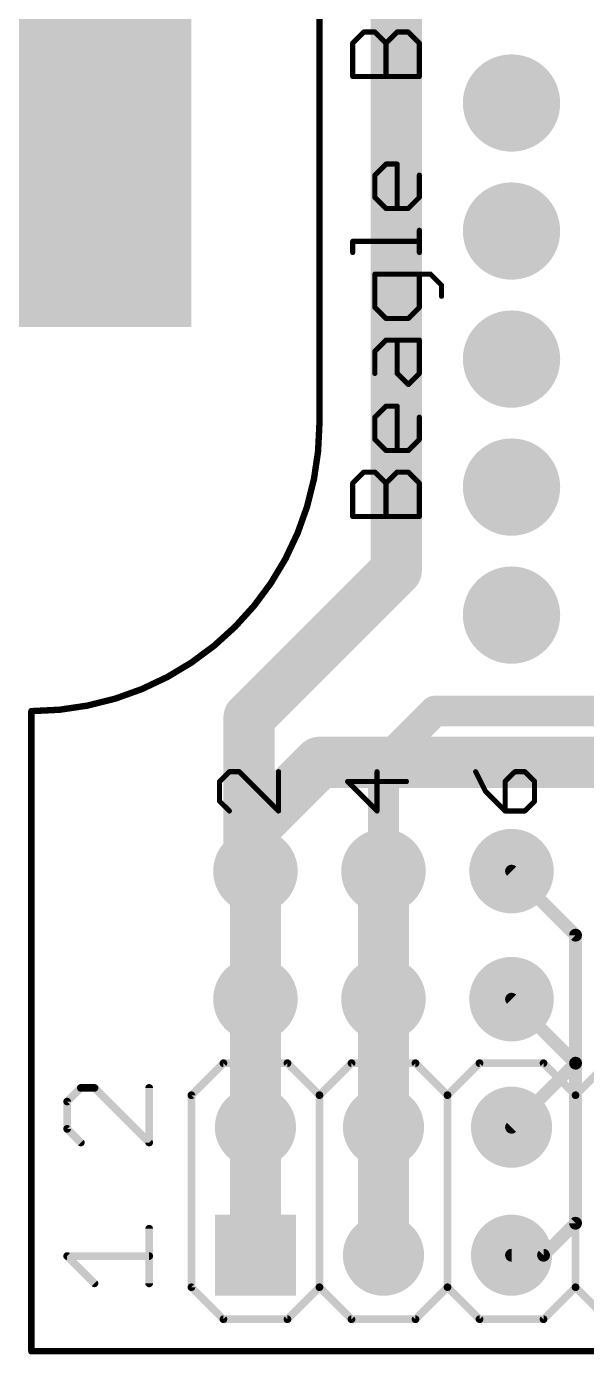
# Model space of a CAD drawing. Extents: x 0 to 86.4, y -0.1 to 54.7.
# Drawn here: x 14.51 to 25.62, y -0.06 to 26.28 of the extents above; entities that cross this region are included whole.
import ezdxf

# ---------------------------------------------------------------- set-up
doc = ezdxf.new("R2010")
doc.units = 0
for name, color, linetype in [('1', 12, 'CONTINUOUS'), ('16', 132, 'CONTINUOUS'), ('17', 110, 'CONTINUOUS'), ('20', 53, 'CONTINUOUS'), ('21', 40, 'CONTINUOUS'), ('39', 12, 'CONTINUOUS')]:
    doc.layers.add(name, color=color, linetype=linetype)

# ---------------------------------------------------------------- blocks, each defined once
blk = doc.blocks.new('ROUNDP')
at = {"const_width": 0.5}
blk.add_lwpolyline([(0, -0.25, 1), (0, 0.25, 1), (0, -0.25)], format="xyb", dxfattribs=at)
blk = doc.blocks.new('RECT')
blk.add_solid([(-0.5, -0.5), (0.5, -0.5), (-0.5, 0.5), (0.5, 0.5)])
blk = doc.blocks.new('SQUAREP')
blk.add_solid([(-0.5, -0.5), (0.5, -0.5), (-0.5, 0.5), (0.5, 0.5)])

msp = doc.modelspace()

# ---------------------------------------------------------------- linework, layer by layer
at = {"layer": '1'}
for points, const_width in [([(19.05, 10.414), (20.32, 11.684)], 1.016), ([(20.32, 11.684), (63.754, 11.684)], 1.016), ([(19.05, 9.525), (19.05, 10.414)], 1.016), ([(19.05, 6.985), (19.05, 9.525)], 1.016), ([(21.59, 6.985), (21.59, 9.525)], 1.016), ([(19.05, 4.445), (19.05, 6.985)], 1.016), ([(21.59, 4.445), (21.59, 6.985)], 1.016), ([(25.4, 5.715), (24.13, 6.985)], 0.254), ([(25.4, 2.54), (25.4, 5.715)], 0.254), ([(19.05, 1.905), (19.05, 4.445)], 1.016), ([(21.59, 1.905), (21.59, 4.445)], 1.016), ([(24.765, 1.905), (25.4, 2.54)], 0.254), ([(24.13, 1.905), (24.765, 1.905)], 0.254)]:
    msp.add_lwpolyline(points, dxfattribs=dict(at, const_width=const_width))
for points, const_width in [([(20.32, 11.938, 1), (20.32, 11.43)], 0.508), ([(20.4996, 11.5044, 1), (20.1404, 11.8636)], 0.508), ([(19.304, 10.414, 1), (18.796, 10.414)], 0.508), ([(18.8704, 10.5936, 1), (19.2296, 10.2344)], 0.508), ([(19.304, 9.525, 1), (18.796, 9.525)], 0.508), ([(21.844, 9.525, 1), (21.336, 9.525)], 0.508), ([(18.796, 9.525, 1), (19.304, 9.525)], 0.508), ([(19.304, 6.985, 1), (18.796, 6.985)], 0.508), ([(21.844, 6.985, 1), (21.336, 6.985)], 0.508), ([(18.796, 6.985, 1), (19.304, 6.985)], 0.508), ([(21.336, 6.985, 1), (21.844, 6.985)], 0.508), ([(24.1749, 7.0299, 1), (24.0851, 6.9401)], 0.127), ([(25.4635, 5.715, 1), (25.3365, 5.715)], 0.127), ([(25.3551, 5.6701, 1), (25.4449, 5.7599)], 0.127), ([(19.304, 4.445, 1), (18.796, 4.445)], 0.508), ([(21.844, 4.445, 1), (21.336, 4.445)], 0.508), ([(18.796, 4.445, 1), (19.304, 4.445)], 0.508), ([(21.336, 4.445, 1), (21.844, 4.445)], 0.508), ([(25.4449, 2.4951, 1), (25.3551, 2.5849)], 0.127), ([(25.3365, 2.54, 1), (25.4635, 2.54)], 0.127), ([(18.796, 1.905, 1), (19.304, 1.905)], 0.508), ([(21.336, 1.905, 1), (21.844, 1.905)], 0.508), ([(24.13, 1.9685, 1), (24.13, 1.8415)], 0.127), ([(24.7201, 1.9499, 1), (24.8099, 1.8601)], 0.127), ([(24.765, 1.8415, 1), (24.765, 1.9685)], 0.127)]:
    msp.add_lwpolyline(points, format="xyb", dxfattribs=dict(at, const_width=const_width))
at = {"layer": '16'}
for points, const_width in [([(21.844, 15.494), (21.844, 39.624)], 1.016), ([(18.923, 12.573), (21.844, 15.494)], 1.016), ([(18.923, 9.652), (18.923, 12.573)], 1.016), ([(21.59, 11.684), (22.606, 12.7)], 0.6096), ([(22.606, 12.7), (62.992, 12.7)], 0.6096), ([(21.59, 9.525), (21.59, 11.684)], 0.6096), ([(19.05, 9.525), (18.923, 9.652)], 1.016), ([(25.4, 8.255), (24.13, 9.525)], 0.254), ([(25.4, 5.715), (25.4, 8.255)], 0.254), ([(24.13, 4.445), (25.4, 5.715)], 0.254)]:
    msp.add_lwpolyline(points, dxfattribs=dict(at, const_width=const_width))
for points, const_width in [([(22.0236, 15.3144, 1), (21.6644, 15.6736)], 0.508), ([(21.59, 15.494, 1), (22.098, 15.494)], 0.508), ([(19.177, 12.573, 1), (18.669, 12.573)], 0.508), ([(18.7434, 12.7526, 1), (19.1026, 12.3934)], 0.508), ([(22.606, 12.8524, 1), (22.606, 12.5476)], 0.3048), ([(22.7138, 12.5922, 1), (22.4982, 12.8078)], 0.3048), ([(21.4822, 11.7918, 1), (21.6978, 11.5762)], 0.3048), ([(21.7424, 11.684, 1), (21.4376, 11.684)], 0.3048), ([(19.1026, 9.8316, 1), (18.7434, 9.4724)], 0.508), ([(18.669, 9.652, 1), (19.177, 9.652)], 0.508), ([(18.8704, 9.3454, 1), (19.2296, 9.7046)], 0.508), ([(21.4376, 9.525, 1), (21.7424, 9.525)], 0.3048), ([(24.1749, 9.5699, 1), (24.0851, 9.4801)], 0.127), ([(25.4635, 8.255, 1), (25.3365, 8.255)], 0.127), ([(25.3551, 8.2101, 1), (25.4449, 8.2999)], 0.127), ([(25.4449, 5.6701, 1), (25.3551, 5.7599)], 0.127), ([(25.3365, 5.715, 1), (25.4635, 5.715)], 0.127), ([(24.0851, 4.4899, 1), (24.1749, 4.4001)], 0.127)]:
    msp.add_lwpolyline(points, format="xyb", dxfattribs=dict(at, const_width=const_width))
at = {"layer": '20', "const_width": 0.127}
for points in [[(20.32, 36.195), (20.32, 18.415)], [(14.605, 12.7), (14.605, 0)], [(73.66, 0), (14.605, 0)]]:
    msp.add_lwpolyline(points, dxfattribs=at)
at = {"layer": '20'}
for points, const_width in [([(14.605, 12.7, 0.4142), (20.32, 18.415)], 0.127), ([(20.3517, 18.415, 1), (20.2883, 18.415)], 0.0635), ([(20.2883, 18.415, 1), (20.3517, 18.415)], 0.0635), ([(14.6368, 12.7, 1), (14.5732, 12.7)], 0.0635), ([(14.605, 12.7318, 1), (14.605, 12.6683)], 0.0635), ([(14.605, 0.0318, 1), (14.605, -0.0318)], 0.0635), ([(14.5732, 0, 1), (14.6368, 0)], 0.0635)]:
    msp.add_lwpolyline(points, format="xyb", dxfattribs=dict(at, const_width=const_width))
at = {"layer": '21'}
for points, const_width in [([(20.9793, 25.9533), (21.1996, 26.1736)], 0.1016), ([(21.1996, 26.1736), (21.4199, 26.1736)], 0.1016), ([(21.4199, 26.1736), (21.6402, 25.9533)], 0.1016), ([(21.6402, 25.9533), (21.8606, 26.1736)], 0.1016), ([(21.8606, 26.1736), (22.0809, 26.1736)], 0.1016), ([(22.0809, 26.1736), (22.3012, 25.9533)], 0.1016), ([(20.9793, 25.2923), (20.9793, 25.9533)], 0.1016), ([(21.6402, 25.2923), (21.6402, 25.9533)], 0.1016), ([(22.3012, 25.9533), (22.3012, 25.2923)], 0.1016), ([(22.3012, 25.2923), (20.9793, 25.2923)], 0.1016), ([(21.4199, 23.3338), (21.6402, 23.5541)], 0.1016), ([(21.6402, 23.5541), (21.8606, 23.5541)], 0.1016), ([(21.8606, 23.5541), (21.8606, 22.6729)], 0.1016), ([(21.4199, 22.8932), (21.4199, 23.3338)], 0.1016), ([(22.3012, 23.3338), (22.3012, 22.8932)], 0.1016), ([(21.6402, 22.6729), (21.4199, 22.8932)], 0.1016), ([(22.3012, 22.8932), (22.0809, 22.6729)], 0.1016), ([(22.0809, 22.6729), (21.6402, 22.6729)], 0.1016), ([(22.3012, 21.7997), (22.3012, 22.2403)], 0.1016), ([(20.9793, 21.7997), (20.9793, 22.02)], 0.1016), ([(20.9793, 22.02), (22.3012, 22.02)], 0.1016), ([(22.5215, 21.3713), (21.4199, 21.3713)], 0.1016), ([(21.4199, 21.3713), (21.4199, 20.7103)], 0.1016), ([(22.3012, 20.7103), (22.3012, 21.3713)], 0.1016), ([(22.7418, 21.1509), (22.5215, 21.3713)], 0.1016), ([(22.7418, 20.9306), (22.7418, 21.1509)], 0.1016), ([(21.4199, 20.7103), (21.6402, 20.49)], 0.1016), ([(22.0809, 20.49), (22.3012, 20.7103)], 0.1016), ([(21.6402, 20.49), (22.0809, 20.49)], 0.1016), ([(21.4199, 19.8412), (21.6402, 20.0615)], 0.1016), ([(21.6402, 20.0615), (22.3012, 20.0615)], 0.1016), ([(21.8606, 19.4006), (21.8606, 20.0615)], 0.1016), ([(22.3012, 20.0615), (22.3012, 19.4006)], 0.1016), ([(21.4199, 19.4006), (21.4199, 19.8412)], 0.1016), ([(22.0809, 19.1803), (21.8606, 19.4006)], 0.1016), ([(22.3012, 19.4006), (22.0809, 19.1803)], 0.1016), ([(21.4199, 18.5315), (21.6402, 18.7518)], 0.1016), ([(21.6402, 18.7518), (21.8606, 18.7518)], 0.1016), ([(21.8606, 18.7518), (21.8606, 17.8705)], 0.1016), ([(21.4199, 18.0908), (21.4199, 18.5315)], 0.1016), ([(22.3012, 18.5315), (22.3012, 18.0908)], 0.1016), ([(21.6402, 17.8705), (21.4199, 18.0908)], 0.1016), ([(22.0809, 17.8705), (21.6402, 17.8705)], 0.1016), ([(22.3012, 18.0908), (22.0809, 17.8705)], 0.1016), ([(20.9793, 17.2218), (21.1996, 17.4421)], 0.1016), ([(21.1996, 17.4421), (21.4199, 17.4421)], 0.1016), ([(21.4199, 17.4421), (21.6402, 17.2218)], 0.1016), ([(21.6402, 17.2218), (21.8606, 17.4421)], 0.1016), ([(21.8606, 17.4421), (22.0809, 17.4421)], 0.1016), ([(22.0809, 17.4421), (22.3012, 17.2218)], 0.1016), ([(20.9793, 16.5608), (20.9793, 17.2218)], 0.1016), ([(21.6402, 16.5608), (21.6402, 17.2218)], 0.1016), ([(22.3012, 17.2218), (22.3012, 16.5608)], 0.1016), ([(22.3012, 16.5608), (20.9793, 16.5608)], 0.1016), ([(18.5327, 11.4984), (18.3378, 11.3035)], 0.1016), ([(18.3378, 11.3035), (18.3378, 10.9137)], 0.1016), ([(18.7276, 11.4984), (18.5327, 11.4984)], 0.1016), ([(19.5072, 10.7188), (18.7276, 11.4984)], 0.1016), ([(19.5072, 11.4984), (19.5072, 10.7188)], 0.1016), ([(22.0472, 11.3035), (20.8778, 11.3035)], 0.1016), ([(20.8778, 11.3035), (21.4625, 10.7188)], 0.1016), ([(21.4625, 10.7188), (21.4625, 11.4984)], 0.1016), ([(23.4178, 11.4984), (23.6127, 11.1086)], 0.1016), ([(24.1974, 11.4984), (24.0025, 11.3035)], 0.1016), ([(24.0025, 11.3035), (24.0025, 10.7188)], 0.1016), ([(24.3923, 11.4984), (24.1974, 11.4984)], 0.1016), ([(24.5872, 11.3035), (24.3923, 11.4984)], 0.1016), ([(24.5872, 10.9137), (24.5872, 11.3035)], 0.1016), ([(23.6127, 11.1086), (24.0025, 10.7188)], 0.1016), ([(18.3378, 10.9137), (18.5327, 10.7188)], 0.1016), ([(24.3923, 10.7188), (24.5872, 10.9137)], 0.1016), ([(24.0025, 10.7188), (24.3923, 10.7188)], 0.1016), ([(17.78, 5.08), (18.415, 5.715)], 0.1524), ([(18.415, 5.715), (19.685, 5.715)], 0.1524), ([(19.685, 5.715), (20.32, 5.08)], 0.1524), ([(20.32, 5.08), (20.955, 5.715)], 0.1524), ([(20.955, 5.715), (22.225, 5.715)], 0.1524), ([(22.225, 5.715), (22.86, 5.08)], 0.1524), ([(22.86, 5.08), (23.495, 5.715)], 0.1524), ([(23.495, 5.715), (24.765, 5.715)], 0.1524), ([(24.765, 5.715), (25.4, 5.08)], 0.1524), ([(25.4, 5.08), (26.035, 5.715)], 0.1524), ([(15.586, 5.2249), (15.3148, 4.9537)], 0.1524), ([(15.8571, 5.2249), (15.586, 5.2249)], 0.1524), ([(16.9418, 4.1402), (15.8571, 5.2249)], 0.1524), ([(16.9418, 5.2249), (16.9418, 4.1402)], 0.1524), ([(15.3148, 4.9537), (15.3148, 4.4114)], 0.1524), ([(17.78, 1.27), (17.78, 5.08)], 0.1524), ([(20.32, 5.08), (20.32, 1.27)], 0.1524), ([(22.86, 5.08), (22.86, 1.27)], 0.1524), ([(25.4, 5.08), (25.4, 1.27)], 0.1524), ([(15.3148, 4.4114), (15.586, 4.1402)], 0.1524), ([(16.9418, 1.3462), (16.9418, 2.4309)], 0.1524), ([(15.8571, 1.3462), (15.3148, 1.8885)], 0.1524), ([(15.3148, 1.8885), (16.9418, 1.8885)], 0.1524), ([(17.78, 1.27), (18.415, 0.635)], 0.1524), ([(19.685, 0.635), (20.32, 1.27)], 0.1524), ([(20.32, 1.27), (20.955, 0.635)], 0.1524), ([(22.225, 0.635), (22.86, 1.27)], 0.1524), ([(22.86, 1.27), (23.495, 0.635)], 0.1524), ([(24.765, 0.635), (25.4, 1.27)], 0.1524), ([(25.4, 1.27), (26.035, 0.635)], 0.1524), ([(18.415, 0.635), (19.685, 0.635)], 0.1524), ([(20.955, 0.635), (22.225, 0.635)], 0.1524), ([(23.495, 0.635), (24.765, 0.635)], 0.1524)]:
    msp.add_lwpolyline(points, dxfattribs=dict(at, const_width=const_width))
for points, const_width in [([(21.1996, 26.199, 1), (21.1996, 26.1482)], 0.0508), ([(21.2176, 26.1556, 1), (21.1816, 26.1915)], 0.0508), ([(21.4379, 26.1915, 1), (21.402, 26.1556)], 0.0508), ([(21.4199, 26.1482, 1), (21.4199, 26.199)], 0.0508), ([(21.8606, 26.199, 1), (21.8606, 26.1482)], 0.0508), ([(21.8785, 26.1556, 1), (21.8426, 26.1915)], 0.0508), ([(22.0988, 26.1915, 1), (22.0629, 26.1556)], 0.0508), ([(22.0809, 26.1482, 1), (22.0809, 26.199)], 0.0508), ([(21.0047, 25.9533, 1), (20.9539, 25.9533)], 0.0508), ([(20.9613, 25.9712, 1), (20.9972, 25.9353)], 0.0508), ([(21.6656, 25.9533, 1), (21.6148, 25.9533)], 0.0508), ([(21.6223, 25.9712, 1), (21.6582, 25.9353)], 0.0508), ([(21.6223, 25.9353, 1), (21.6582, 25.9712)], 0.0508), ([(22.3266, 25.9533, 1), (22.2758, 25.9533)], 0.0508), ([(22.2832, 25.9353, 1), (22.3192, 25.9712)], 0.0508), ([(20.9793, 25.3177, 1), (20.9793, 25.2669)], 0.0508), ([(20.9539, 25.2923, 1), (21.0047, 25.2923)], 0.0508), ([(21.6148, 25.2923, 1), (21.6656, 25.2923)], 0.0508), ([(22.2758, 25.2923, 1), (22.3266, 25.2923)], 0.0508), ([(22.3012, 25.2669, 1), (22.3012, 25.3177)], 0.0508), ([(21.6402, 23.5795, 1), (21.6402, 23.5287)], 0.0508), ([(21.6582, 23.5362, 1), (21.6223, 23.5721)], 0.0508), ([(21.886, 23.5541, 1), (21.8352, 23.5541)], 0.0508), ([(21.8606, 23.5287, 1), (21.8606, 23.5795)], 0.0508), ([(21.4453, 23.3338, 1), (21.3945, 23.3338)], 0.0508), ([(21.402, 23.3518, 1), (21.4379, 23.3159)], 0.0508), ([(22.3266, 23.3338, 1), (22.2758, 23.3338)], 0.0508), ([(21.4379, 22.9111, 1), (21.402, 22.8752)], 0.0508), ([(22.3192, 22.8752, 1), (22.2832, 22.9111)], 0.0508), ([(21.3945, 22.8932, 1), (21.4453, 22.8932)], 0.0508), ([(21.6402, 22.6983, 1), (21.6402, 22.6474)], 0.0508), ([(21.6223, 22.6549, 1), (21.6582, 22.6908)], 0.0508), ([(21.8352, 22.6729, 1), (21.886, 22.6729)], 0.0508), ([(22.0629, 22.6908, 1), (22.0988, 22.6549)], 0.0508), ([(22.0809, 22.6474, 1), (22.0809, 22.6983)], 0.0508), ([(22.2758, 22.8932, 1), (22.3266, 22.8932)], 0.0508), ([(22.3266, 22.2403, 1), (22.2758, 22.2403)], 0.0508), ([(21.0047, 22.02, 1), (20.9539, 22.02)], 0.0508), ([(20.9793, 22.0454, 1), (20.9793, 21.9946)], 0.0508), ([(22.3012, 21.9946, 1), (22.3012, 22.0454)], 0.0508), ([(20.9539, 21.7997, 1), (21.0047, 21.7997)], 0.0508), ([(22.2758, 21.7997, 1), (22.3266, 21.7997)], 0.0508), ([(21.4199, 21.3967, 1), (21.4199, 21.3459)], 0.0508), ([(21.4453, 21.3713, 1), (21.3945, 21.3713)], 0.0508), ([(22.3266, 21.3713, 1), (22.2758, 21.3713)], 0.0508), ([(22.5395, 21.3892, 1), (22.5036, 21.3533)], 0.0508), ([(22.5215, 21.3459, 1), (22.5215, 21.3967)], 0.0508), ([(22.7672, 21.1509, 1), (22.7164, 21.1509)], 0.0508), ([(22.7239, 21.133, 1), (22.7598, 21.1689)], 0.0508), ([(22.7164, 20.9306, 1), (22.7672, 20.9306)], 0.0508), ([(21.4379, 20.7283, 1), (21.402, 20.6923)], 0.0508), ([(21.3945, 20.7103, 1), (21.4453, 20.7103)], 0.0508), ([(22.2758, 20.7103, 1), (22.3266, 20.7103)], 0.0508), ([(22.3192, 20.6923, 1), (22.2832, 20.7283)], 0.0508), ([(21.6402, 20.5154, 1), (21.6402, 20.4646)], 0.0508), ([(21.6223, 20.472, 1), (21.6582, 20.5079)], 0.0508), ([(22.0629, 20.5079, 1), (22.0988, 20.472)], 0.0508), ([(22.0809, 20.4646, 1), (22.0809, 20.5154)], 0.0508), ([(21.6402, 20.0869, 1), (21.6402, 20.0361)], 0.0508), ([(21.6582, 20.0436, 1), (21.6223, 20.0795)], 0.0508), ([(21.886, 20.0615, 1), (21.8352, 20.0615)], 0.0508), ([(22.3266, 20.0615, 1), (22.2758, 20.0615)], 0.0508), ([(22.3012, 20.0361, 1), (22.3012, 20.0869)], 0.0508), ([(21.4453, 19.8412, 1), (21.3945, 19.8412)], 0.0508), ([(21.402, 19.8592, 1), (21.4379, 19.8233)], 0.0508), ([(21.3945, 19.4006, 1), (21.4453, 19.4006)], 0.0508), ([(21.8785, 19.4185, 1), (21.8426, 19.3826)], 0.0508), ([(21.8352, 19.4006, 1), (21.886, 19.4006)], 0.0508), ([(22.2758, 19.4006, 1), (22.3266, 19.4006)], 0.0508), ([(22.3192, 19.3826, 1), (22.2832, 19.4185)], 0.0508), ([(22.0629, 19.1982, 1), (22.0988, 19.1623)], 0.0508), ([(22.0629, 19.1623, 1), (22.0988, 19.1982)], 0.0508), ([(21.6402, 18.7772, 1), (21.6402, 18.7264)], 0.0508), ([(21.6582, 18.7338, 1), (21.6223, 18.7698)], 0.0508), ([(21.886, 18.7518, 1), (21.8352, 18.7518)], 0.0508), ([(21.8606, 18.7264, 1), (21.8606, 18.7772)], 0.0508), ([(21.4453, 18.5315, 1), (21.3945, 18.5315)], 0.0508), ([(21.402, 18.5494, 1), (21.4379, 18.5135)], 0.0508), ([(22.3266, 18.5315, 1), (22.2758, 18.5315)], 0.0508), ([(21.3945, 18.0908, 1), (21.4453, 18.0908)], 0.0508), ([(21.4379, 18.1088, 1), (21.402, 18.0729)], 0.0508), ([(21.6402, 17.8959, 1), (21.6402, 17.8451)], 0.0508), ([(22.0809, 17.8451, 1), (22.0809, 17.8959)], 0.0508), ([(22.2758, 18.0908, 1), (22.3266, 18.0908)], 0.0508), ([(22.3192, 18.0729, 1), (22.2832, 18.1088)], 0.0508), ([(21.6223, 17.8526, 1), (21.6582, 17.8885)], 0.0508), ([(21.8352, 17.8705, 1), (21.886, 17.8705)], 0.0508), ([(22.0629, 17.8885, 1), (22.0988, 17.8526)], 0.0508), ([(21.1996, 17.4675, 1), (21.1996, 17.4167)], 0.0508), ([(21.2176, 17.4241, 1), (21.1816, 17.46)], 0.0508), ([(21.4379, 17.46, 1), (21.402, 17.4241)], 0.0508), ([(21.4199, 17.4167, 1), (21.4199, 17.4675)], 0.0508), ([(21.8606, 17.4675, 1), (21.8606, 17.4167)], 0.0508), ([(21.8785, 17.4241, 1), (21.8426, 17.46)], 0.0508), ([(22.0988, 17.46, 1), (22.0629, 17.4241)], 0.0508), ([(22.0809, 17.4167, 1), (22.0809, 17.4675)], 0.0508), ([(21.0047, 17.2218, 1), (20.9539, 17.2218)], 0.0508), ([(20.9613, 17.2397, 1), (20.9972, 17.2038)], 0.0508), ([(21.6656, 17.2218, 1), (21.6148, 17.2218)], 0.0508), ([(21.6223, 17.2397, 1), (21.6582, 17.2038)], 0.0508), ([(21.6223, 17.2038, 1), (21.6582, 17.2397)], 0.0508), ([(22.3266, 17.2218, 1), (22.2758, 17.2218)], 0.0508), ([(22.2832, 17.2038, 1), (22.3192, 17.2397)], 0.0508), ([(20.9793, 16.5862, 1), (20.9793, 16.5354)], 0.0508), ([(22.3012, 16.5354, 1), (22.3012, 16.5862)], 0.0508), ([(20.9539, 16.5608, 1), (21.0047, 16.5608)], 0.0508), ([(21.6148, 16.5608, 1), (21.6656, 16.5608)], 0.0508), ([(22.2758, 16.5608, 1), (22.3266, 16.5608)], 0.0508), ([(18.3198, 11.3215, 1), (18.3558, 11.2855)], 0.0508), ([(18.3632, 11.3035, 1), (18.3124, 11.3035)], 0.0508), ([(18.5327, 11.5238, 1), (18.5327, 11.473)], 0.0508), ([(18.5507, 11.4804, 1), (18.5147, 11.5164)], 0.0508), ([(18.7456, 11.5164, 1), (18.7096, 11.4804)], 0.0508), ([(18.7276, 11.473, 1), (18.7276, 11.5238)], 0.0508), ([(19.5326, 11.4984, 1), (19.4818, 11.4984)], 0.0508), ([(20.8958, 11.3215, 1), (20.8598, 11.2855)], 0.0508), ([(20.8778, 11.3289, 1), (20.8778, 11.2781)], 0.0508), ([(21.4879, 11.4984, 1), (21.4371, 11.4984)], 0.0508), ([(22.0472, 11.2781, 1), (22.0472, 11.3289)], 0.0508), ([(23.4405, 11.5098, 1), (23.3951, 11.487)], 0.0508), ([(23.9845, 11.3215, 1), (24.0205, 11.2855)], 0.0508), ([(24.0279, 11.3035, 1), (23.9771, 11.3035)], 0.0508), ([(24.1974, 11.5238, 1), (24.1974, 11.473)], 0.0508), ([(24.2154, 11.4804, 1), (24.1794, 11.5164)], 0.0508), ([(24.4103, 11.5164, 1), (24.3743, 11.4804)], 0.0508), ([(24.3923, 11.473, 1), (24.3923, 11.5238)], 0.0508), ([(24.6126, 11.3035, 1), (24.5618, 11.3035)], 0.0508), ([(24.5692, 11.2855, 1), (24.6052, 11.3215)], 0.0508), ([(23.6307, 11.1266, 1), (23.5947, 11.0906)], 0.0508), ([(23.59, 11.0972, 1), (23.6354, 11.12)], 0.0508), ([(18.3558, 10.9317, 1), (18.3198, 10.8957)], 0.0508), ([(18.3124, 10.9137, 1), (18.3632, 10.9137)], 0.0508), ([(24.5618, 10.9137, 1), (24.6126, 10.9137)], 0.0508), ([(24.6052, 10.8957, 1), (24.5692, 10.9317)], 0.0508), ([(18.5147, 10.7008, 1), (18.5507, 10.7368)], 0.0508), ([(19.4818, 10.7188, 1), (19.5326, 10.7188)], 0.0508), ([(19.4892, 10.7008, 1), (19.5252, 10.7368)], 0.0508), ([(21.4371, 10.7188, 1), (21.4879, 10.7188)], 0.0508), ([(21.4445, 10.7008, 1), (21.4805, 10.7368)], 0.0508), ([(24.0025, 10.7442, 1), (24.0025, 10.6934)], 0.0508), ([(23.9771, 10.7188, 1), (24.0279, 10.7188)], 0.0508), ([(23.9845, 10.7008, 1), (24.0205, 10.7368)], 0.0508), ([(24.3743, 10.7368, 1), (24.4103, 10.7008)], 0.0508), ([(24.3923, 10.6934, 1), (24.3923, 10.7442)], 0.0508), ([(18.415, 5.7531, 1), (18.415, 5.6769)], 0.0762), ([(18.4419, 5.6881, 1), (18.3881, 5.7419)], 0.0762), ([(19.7119, 5.7419, 1), (19.6581, 5.6881)], 0.0762), ([(19.685, 5.6769, 1), (19.685, 5.7531)], 0.0762), ([(20.955, 5.7531, 1), (20.955, 5.6769)], 0.0762), ([(20.9819, 5.6881, 1), (20.9281, 5.7419)], 0.0762), ([(22.2519, 5.7419, 1), (22.1981, 5.6881)], 0.0762), ([(22.225, 5.6769, 1), (22.225, 5.7531)], 0.0762), ([(23.495, 5.7531, 1), (23.495, 5.6769)], 0.0762), ([(23.5219, 5.6881, 1), (23.4681, 5.7419)], 0.0762), ([(24.7919, 5.7419, 1), (24.7381, 5.6881)], 0.0762), ([(24.765, 5.6769, 1), (24.765, 5.7531)], 0.0762), ([(15.586, 5.263, 1), (15.586, 5.1868)], 0.0762), ([(15.6129, 5.1979, 1), (15.559, 5.2518)], 0.0762), ([(15.8841, 5.2518, 1), (15.8302, 5.1979)], 0.0762), ([(15.8571, 5.1868, 1), (15.8571, 5.263)], 0.0762), ([(16.9799, 5.2249, 1), (16.9037, 5.2249)], 0.0762), ([(15.3529, 4.9537, 1), (15.2767, 4.9537)], 0.0762), ([(15.2879, 4.9806, 1), (15.3418, 4.9268)], 0.0762), ([(17.8181, 5.08, 1), (17.7419, 5.08)], 0.0762), ([(17.7531, 5.1069, 1), (17.8069, 5.0531)], 0.0762), ([(20.3581, 5.08, 1), (20.2819, 5.08)], 0.0762), ([(20.2931, 5.1069, 1), (20.3469, 5.0531)], 0.0762), ([(20.2931, 5.0531, 1), (20.3469, 5.1069)], 0.0762), ([(22.8981, 5.08, 1), (22.8219, 5.08)], 0.0762), ([(22.8331, 5.1069, 1), (22.8869, 5.0531)], 0.0762), ([(22.8331, 5.0531, 1), (22.8869, 5.1069)], 0.0762), ([(25.4381, 5.08, 1), (25.3619, 5.08)], 0.0762), ([(25.3731, 5.1069, 1), (25.4269, 5.0531)], 0.0762), ([(25.3731, 5.0531, 1), (25.4269, 5.1069)], 0.0762), ([(15.3418, 4.4383, 1), (15.2879, 4.3844)], 0.0762), ([(15.2767, 4.4114, 1), (15.3529, 4.4114)], 0.0762), ([(15.559, 4.1133, 1), (15.6129, 4.1671)], 0.0762), ([(16.9037, 4.1402, 1), (16.9799, 4.1402)], 0.0762), ([(16.9149, 4.1133, 1), (16.9687, 4.1671)], 0.0762), ([(16.9799, 2.4309, 1), (16.9037, 2.4309)], 0.0762), ([(15.3418, 1.9155, 1), (15.2879, 1.8616)], 0.0762), ([(15.3148, 1.9266, 1), (15.3148, 1.8504)], 0.0762), ([(16.9418, 1.8504, 1), (16.9418, 1.9266)], 0.0762), ([(15.8302, 1.3193, 1), (15.8841, 1.3731)], 0.0762), ([(16.9037, 1.3462, 1), (16.9799, 1.3462)], 0.0762), ([(17.8069, 1.2969, 1), (17.7531, 1.2431)], 0.0762), ([(20.3469, 1.2969, 1), (20.2931, 1.2431)], 0.0762), ([(20.3469, 1.2431, 1), (20.2931, 1.2969)], 0.0762), ([(22.8869, 1.2969, 1), (22.8331, 1.2431)], 0.0762), ([(22.8869, 1.2431, 1), (22.8331, 1.2969)], 0.0762), ([(25.4269, 1.2969, 1), (25.3731, 1.2431)], 0.0762), ([(25.4269, 1.2431, 1), (25.3731, 1.2969)], 0.0762), ([(17.7419, 1.27, 1), (17.8181, 1.27)], 0.0762), ([(20.2819, 1.27, 1), (20.3581, 1.27)], 0.0762), ([(22.8219, 1.27, 1), (22.8981, 1.27)], 0.0762), ([(25.3619, 1.27, 1), (25.4381, 1.27)], 0.0762), ([(18.415, 0.6731, 1), (18.415, 0.5969)], 0.0762), ([(18.3881, 0.6081, 1), (18.4419, 0.6619)], 0.0762), ([(19.6581, 0.6619, 1), (19.7119, 0.6081)], 0.0762), ([(19.685, 0.5969, 1), (19.685, 0.6731)], 0.0762), ([(20.955, 0.6731, 1), (20.955, 0.5969)], 0.0762), ([(20.9281, 0.6081, 1), (20.9819, 0.6619)], 0.0762), ([(22.1981, 0.6619, 1), (22.2519, 0.6081)], 0.0762), ([(22.225, 0.5969, 1), (22.225, 0.6731)], 0.0762), ([(23.495, 0.6731, 1), (23.495, 0.5969)], 0.0762), ([(23.4681, 0.6081, 1), (23.5219, 0.6619)], 0.0762), ([(24.7381, 0.6619, 1), (24.7919, 0.6081)], 0.0762), ([(24.765, 0.5969, 1), (24.765, 0.6731)], 0.0762)]:
    msp.add_lwpolyline(points, format="xyb", dxfattribs=dict(at, const_width=const_width))

# ---------------------------------------------------------------- block references
at = {"layer": '17'}
for p, xscale, yscale, rotation in [((24.13, 24.765), 1.9304, 1.9304, 180), ((24.13, 24.765), 1.9304, 1.9304, 180), ((24.13, 22.225), 1.9304, 1.9304, 180), ((24.13, 22.225), 1.9304, 1.9304, 180), ((24.13, 19.685), 1.9304, 1.9304, 180), ((24.13, 19.685), 1.9304, 1.9304, 180), ((24.13, 17.145), 1.9304, 1.9304, 180), ((24.13, 17.145), 1.9304, 1.9304, 180), ((24.13, 14.605), 1.9304, 1.9304, 180), ((24.13, 14.605), 1.9304, 1.9304, 180), ((19.05, 9.525), 1.6764, 1.6764, 90), ((19.05, 9.525), 1.6764, 1.6764, 90), ((21.59, 9.525), 1.6764, 1.6764, 90), ((21.59, 9.525), 1.6764, 1.6764, 90), ((24.13, 9.525), 1.6764, 1.6764, 90), ((24.13, 9.525), 1.6764, 1.6764, 90), ((19.05, 6.985), 1.6764, 1.6764, 270), ((19.05, 6.985), 1.6764, 1.6764, 270), ((21.59, 6.985), 1.6764, 1.6764, 270), ((21.59, 6.985), 1.6764, 1.6764, 270), ((24.13, 6.985), 1.6764, 1.6764, 270), ((24.13, 6.985), 1.6764, 1.6764, 270)]:
    msp.add_blockref('ROUNDP', p, dxfattribs=dict(at, xscale=xscale, yscale=yscale, rotation=rotation))
at = {"layer": '17', "xscale": 1.6096, "yscale": 1.6096}
for name, p in [('ROUNDP', (19.05, 4.445)), ('ROUNDP', (19.05, 4.445)), ('ROUNDP', (21.59, 4.445)), ('ROUNDP', (21.59, 4.445)), ('ROUNDP', (24.13, 4.445)), ('ROUNDP', (24.13, 4.445)), ('SQUAREP', (19.05, 1.905)), ('SQUAREP', (19.05, 1.905)), ('ROUNDP', (21.59, 1.905)), ('ROUNDP', (21.59, 1.905)), ('ROUNDP', (24.13, 1.905)), ('ROUNDP', (24.13, 1.905))]:
    msp.add_blockref(name, p, dxfattribs=at)
at = {"layer": '39', "xscale": 18.415, "yscale": 17.78, "rotation": 270}
msp.add_blockref('RECT', (8.89, 29.5275), dxfattribs=at)

doc.saveas('drawing.dxf')
